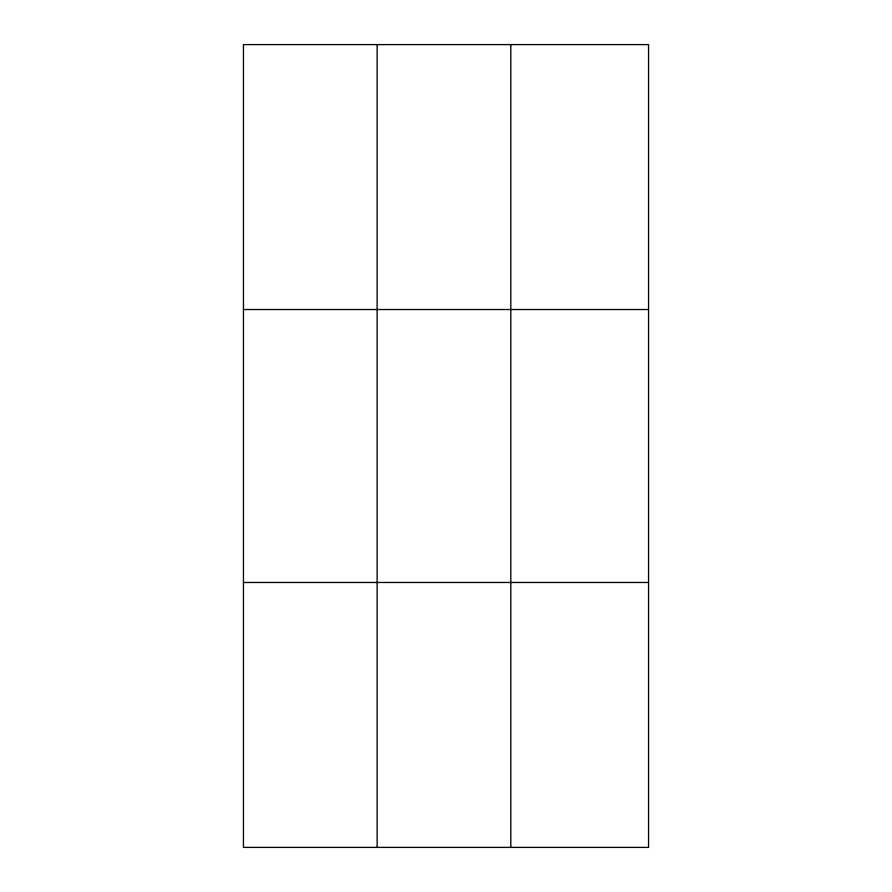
<?xml version="1.0" encoding="UTF-8"?>
<svg xmlns="http://www.w3.org/2000/svg" width="892" height="892" viewBox="0 0 892 892"><rect width="100%" height="100%" fill="white"/><g stroke="black" fill="none" stroke-linecap="round" stroke-linejoin="round"><path stroke-width="1.34" d="M377.138 847.4L377.138 44.6M510.815 847.4L510.815 44.6M243.449 309.524L648.551 309.524M243.449 582.476L648.551 582.476M648.551 44.6L648.551 847.4L243.449 847.4L243.449 44.6L648.551 44.6"/></g></svg>
